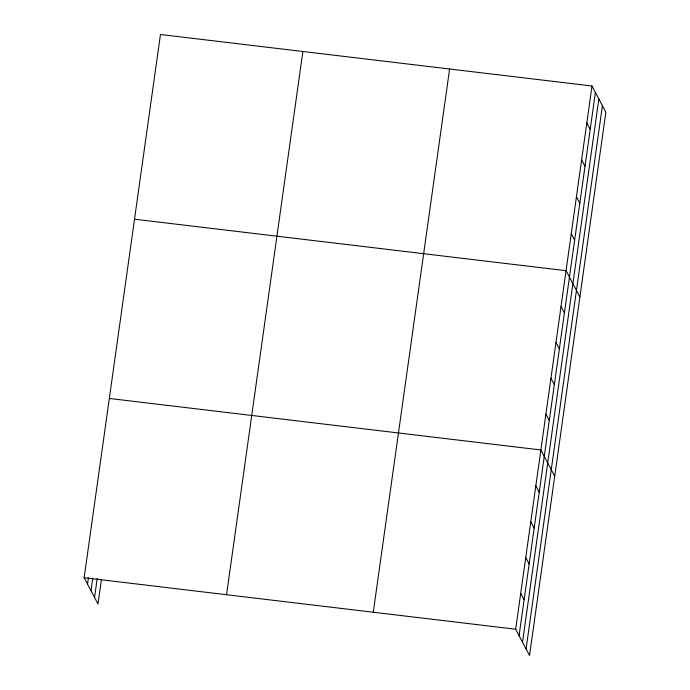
<?xml version="1.0" encoding="UTF-8"?>
<svg xmlns="http://www.w3.org/2000/svg" width="690" height="690" viewBox="0 0 690 690"><rect width="100%" height="100%" fill="white"/><g stroke="black" fill="none" stroke-linecap="round" stroke-linejoin="round"><path stroke-width="1.03" d="M101.404 579.747L97.997 604L84.146 577.728L160.468 34.5L592.003 86L605.855 112.272L529.532 655.5L515.68 629.228L592.003 86M87.535 584.154L88.424 577.823M90.985 590.7L92.762 578.048M94.539 597.445L97.204 578.47M226.544 594.72L302.876 51.5M373.273 612.228L449.604 69.009M519.07 635.654L595.392 92.434M522.52 642.209L598.851 98.981M526.073 648.954L602.405 105.725M134.516 219.196L566.059 270.696L579.902 296.967M109.331 398.458L540.865 449.966L554.717 476.238M84.146 577.728L515.68 629.228M586.819 122.941L590.209 129.375M581.627 159.882L585.016 166.307M576.435 196.822L579.824 203.248M571.242 233.763L574.632 240.189M561.013 306.55L564.403 312.984M555.976 342.404L559.366 348.838M550.939 378.258L554.329 384.684M545.902 414.112L549.292 420.538M535.828 485.82L539.218 492.246M530.791 521.666L534.181 528.1M525.754 557.52L529.144 563.954M520.717 593.374L524.107 599.8"/></g></svg>
